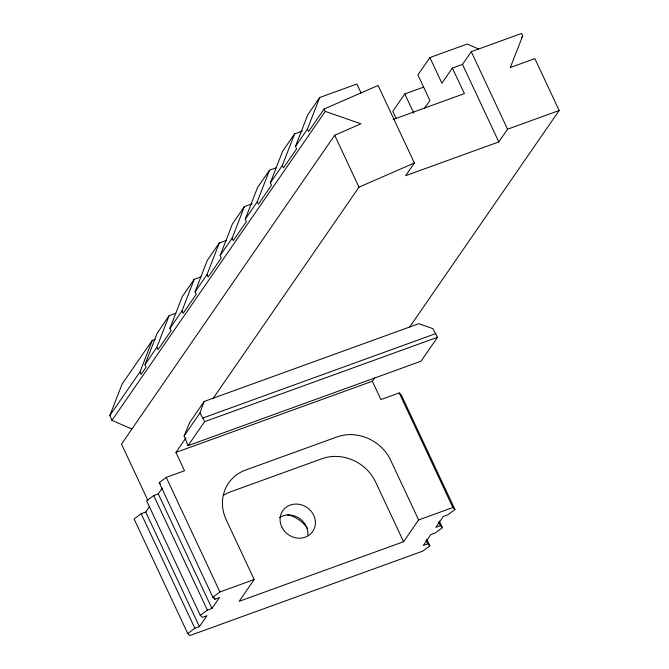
<?xml version="1.0" encoding="UTF-8"?>
<svg xmlns="http://www.w3.org/2000/svg" width="669" height="669" viewBox="0 0 669 669"><rect width="100%" height="100%" fill="white"/><g stroke="black" fill="none" stroke-linecap="round" stroke-linejoin="round"><path stroke-width="1" d="M184.126 435.962L199.922 413.074L204.162 401.467L418.811 323.687L432.868 328.63L437.543 337.251L420.993 361.227L188.031 445.654L184.126 435.962L189.595 422.591L204.162 401.467M155.2 339.317L152.281 340.379L139.988 371.931L141.067 374.372L146.076 367.114L144.997 364.647L156.847 347.303L169.081 315.726L175.922 313.251M156.847 347.303L157.959 349.736L171.072 330.737L169.943 328.295L181.968 310.926L194.177 279.358L201.026 276.866M144.997 364.647L157.248 333.078L169.081 315.726M169.943 328.295L182.194 296.727L194.177 279.358M181.968 310.926L183.072 313.351L196.184 294.352L195.047 291.918L207.298 260.35L219.281 242.989L226.13 240.497M195.047 291.918L207.03 274.558L219.281 242.989M207.03 274.558L208.168 276.983L221.288 257.983L220.151 255.55L232.402 223.981L244.386 206.621L252.213 203.777M220.151 255.55L232.135 238.189L244.386 206.621M232.135 238.189L233.272 240.614L246.393 221.615L245.255 219.181L257.498 187.613L269.49 170.252L276.339 167.768M245.255 219.181L257.239 201.821L269.49 170.252M257.239 201.821L258.376 204.246L271.489 185.246L270.351 182.813L282.602 151.244L294.594 133.884L302.413 131.04M270.351 182.813L282.343 165.452L294.594 133.884M282.343 165.452L283.48 167.877L296.593 148.878L295.455 146.444L307.707 114.876L319.69 97.515L356.861 84.026L361.151 93.175M295.455 146.444L307.447 129.084L319.69 97.515M510.238 67.761L522.698 35.875L521.561 33.45L471.26 51.68L462.488 64.4L452.336 68.079L441.9 83.19L429.899 57.567L467.238 44.037L478.561 48.979M131.801 429.013L111.966 420.333L109.841 415.457L122.201 383.906L152.281 340.379M437.543 337.251L204.589 421.679L188.031 445.654M426.789 539.256L429.866 545.837L422.791 551.122L189.829 635.55L187.763 633.576L194.838 628.283L199.412 626.627L206.938 615.731L202.373 617.387L200.307 615.413L207.382 610.128L211.956 608.472L219.474 597.576L214.908 599.232L212.851 597.25L159.189 482.667L166.247 477.373L184.519 470.75L175.947 452.411L372.349 381.23L374.69 377.826M510.455 67.46L534.865 58.629L559.159 110.494L507.57 129.201L498.79 141.92L405.606 175.704L414.387 162.985L378.077 85.456L324.122 108.988L308.585 131.509L307.447 129.084M324.122 108.988L325.268 111.414L111.966 420.333M325.268 111.414L360.926 123.79L334.684 135.263L121.515 444.082L147.841 500.295M423.469 87.171L404.795 93.936L392.812 111.305L396.24 118.622M429.899 57.567L417.916 74.936L429.916 100.559L424.439 108.495M175.947 452.411L185.882 437.978M213.294 398.155L358.985 187.161L414.387 162.985M187.763 633.576L134.093 518.993L141.167 513.7L145.733 512.044L149.789 506.174M200.307 615.413L146.636 500.822L153.711 495.537L158.277 493.881L162.324 488.01M521.511 37.598L522.698 35.875M409.679 326.999L559.159 110.494M418.635 519.93L390.721 460.347A41.612 37.648 34.5 0 0 337 436.932L245.64 470.039A41.603 37.665 34.8 0 0 226.281 519.947L254.17 579.546L239.126 601.339L403.583 541.723L418.635 519.93L452.888 507.528L454.945 509.502L447.87 514.796L443.304 516.451L435.778 527.348L440.353 525.692L442.41 527.665L435.335 532.95L430.769 534.606L423.234 545.511L427.8 543.855L429.866 545.837M109.841 415.457L139.988 371.931M212.851 597.25L219.934 591.956L254.17 579.546M393.171 119.45L464.42 93.585L452.336 68.079M199.922 413.074L202.874 418.016L435.828 333.588M454.945 509.502L401.275 394.911L399.217 392.937L380.937 399.56L372.349 381.23M159.189 482.667L160.552 483.98M471.26 51.68L507.57 129.201M462.488 64.4L498.79 141.92M404.795 93.936L413.802 113.153M334.684 135.263L358.985 187.161M399.217 392.937L452.888 507.528M439.332 521.092L442.41 527.665M438.588 521.929L440.353 525.692M426.044 540.1L427.8 543.855M403.583 541.723L375.669 482.14A41.612 37.648 34.7 0 0 321.948 458.725L230.588 491.832A41.603 37.673 34.5 0 0 223.362 495.403M202.874 418.016L204.589 421.679M166.247 477.373L219.934 591.956M214.03 597.35L214.908 599.232M158.277 493.881L211.956 608.472M153.711 495.537L207.382 610.128M145.733 512.044L199.412 626.627M141.167 513.7L194.838 628.283M279.533 517.538A18.205 16.482 34.6 0 1 298.725 517.906A18.205 16.482 34.6 0 1 307.815 535.024M287.193 514.536A31.2 28.257 34.6 0 1 307.623 528.635M281.749 526.913A18.205 16.482 34.6 0 0 312.239 532.114A18.205 16.482 34.6 0 0 299.219 504.326A18.205 16.482 34.6 0 0 281.749 526.913"/></g></svg>
